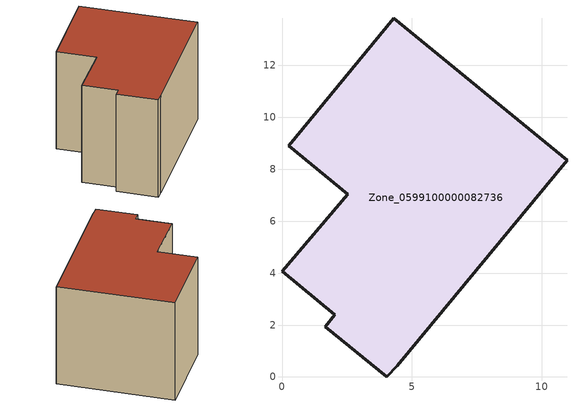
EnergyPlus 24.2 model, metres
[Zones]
Zone_0599100000082736
 floor ground (C_G): 0.25,8.9 4.3,13.83 10.98,8.34 4.44,0.44 4.04,0 1.66,1.94 2.04,2.4 0,4.07 2.54,7.03 z0
 wall outside (C_F): 2.04,2.4 1.66,1.94 4.04,0 4.44,0.44 10.98,8.34 4.3,13.83 0.25,8.9 2.54,7.03 0,4.07 2.04,2.4 z0:8.03
 roof outside (C_R): 10.98,8.34 4.3,13.83 0.25,8.9 2.54,7.03 0,4.07 2.04,2.4 1.66,1.94 4.04,0 4.44,0.44 z8.03
[BUILDING]
Pand.0599100000082736: North Axis=0; Terrain=City; Loads Convergence Tolerance Value=0.04; Temperature Convergence Tolerance Value=0.4; Solar Distribution=FullExterior; Maximum Number of Warmup Days=25; Minimum Number of Warmup Days=1
[Site:Location]
Rotterdam.The.Hague.AP_ZH_NLD Design_Conditions: Latitude=51.96; Longitude=4.45; Time Zone=1; Elevation=-4.5
[SITE:GROUNDTEMPERATURE:BUILDINGSURFACE]
18, 18, 18, 18, 18, 18, 18, 18, 18, 18, 18, 18
[MATERIAL] Thermal Absorptance=0.9; Solar Absorptance=0.7; Visible Absorptance=0.7
Name | Roughness | Thickness | Conductivity | Density | Specific Heat
G.TC.1946-1964 | MediumSmooth | 0.15 | 1 | 540 | 1210
F.TC.1946-1964 | Rough | 0.3 | 0.857143 | 1920 | 840
R.TC.1946-1964 | MediumRough | 0.2 | 0.235294 | 1500 | 1000
[CONSTRUCTION]
C_G: G.TC.1946-1964
C_F: F.TC.1946-1964
C_R: R.TC.1946-1964
[ZONE]
Zone_0599100000082736: Type=1; Multiplier=1; Ceiling Height=Autocalculate; Volume=Autocalculate; Floor Area=autocalculate; Part of Total Floor Area=Yes
[ZONEINFILTRATION:DESIGNFLOWRATE]
Infil_Zone_0599100000082736: Zone or ZoneList or Space or SpaceList=Zone_0599100000082736; Schedule=AlwaysOn; Design Flow Rate Calculation Method=Flow/Area; Flow Rate per Floor Area=0.003; Constant Term Coefficient=1; Temperature Term Coefficient=0; Velocity Term Coefficient=0; Velocity Squared Term Coefficient=0
[HVACTEMPLATE:ZONE:IDEALLOADSAIRSYSTEM]
Zone_0599100000082736: Maximum Heating Supply Air Temperature=50; Minimum Cooling Supply Air Temperature=13; Maximum Heating Supply Air Humidity Ratio=0.0156; Minimum Cooling Supply Air Humidity Ratio=0.0077; Heating Limit=NoLimit; Cooling Limit=NoLimit; Dehumidification Control Type=ConstantSensibleHeatRatio; Cooling Sensible Heat Ratio=0.7; Dehumidification Setpoint=60; Humidification Control Type=None; Humidification Setpoint=30; Outdoor Air Method=None; Outdoor Air Flow Rate per Person=0.00944; Outdoor Air Flow Rate per Zone Floor Area=0; Outdoor Air Flow Rate per Zone=0; Demand Controlled Ventilation Type=None; Outdoor Air Economizer Type=NoEconomizer; Heat Recovery Type=None; Sensible Heat Recovery Effectiveness=0.7; Latent Heat Recovery Effectiveness=0.65
[ZONECONTROL:THERMOSTAT]
ThermostatControl_Zone_0599100000082736: Zone or ZoneList=Zone_0599100000082736; Control Type Schedule=DualSetpointControlType; Control 1=Thermostat_Zone_0599100000082736; Temperature Difference Between Cutout And Setpoint=0
[THERMOSTATSETPOINT:DUALSETPOINT]
Thermostat_Zone_0599100000082736: Heating Setpoint Temperature Schedule=HeatingSetpoint_Zone_0599100000082736; Cooling Setpoint Temperature Schedule=CoolingSetpoint_Zone_0599100000082736
[SCHEDULE:COMPACT]
HeatingSetpoint_Zone_0599100000082736: Through: 12/31, For: AllDays, Until: 24:00, 21
CoolingSetpoint_Zone_0599100000082736: Through: 12/31, For: AllDays, Until: 24:00, 24
DualSetpointControlType: Through: 12/31, For: AllDays, Until: 24:00, 4
AlwaysOn: Through: 12/31, For: AllDays, Until: 24:00, 1
